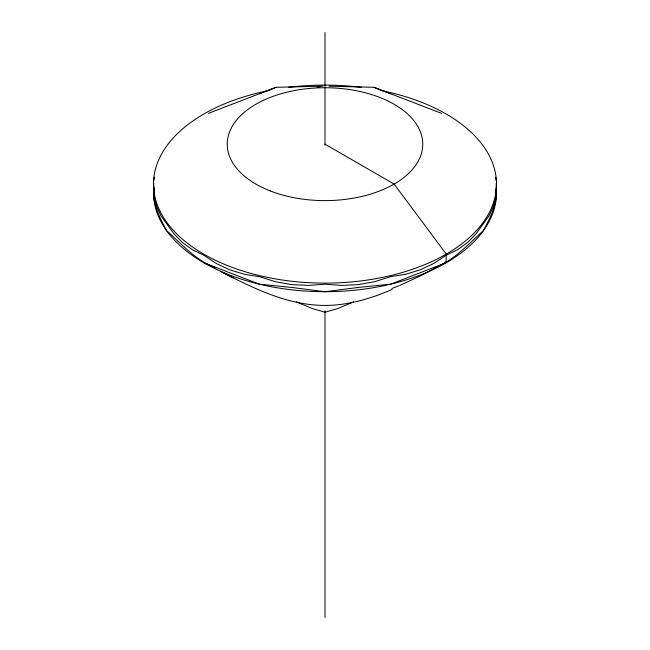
<?xml version="1.0" encoding="UTF-8"?>
<svg xmlns="http://www.w3.org/2000/svg" width="650" height="650" viewBox="0 0 650 650"><rect width="100%" height="100%" fill="white"/><g stroke="black" fill="none" stroke-linecap="round" stroke-linejoin="round"><path stroke-width="0.97" d="M153.814 187.891C152.222 203.149 159.591 217.523 166.562 230.579C181.846 244.27 196.138 260.796 215.881 267.841M153.676 183.178L154.31 196.593L156.78 206.789L160.859 215.637L173.737 233.578L182.398 242.499L192.416 249.714L203.718 255.198L216.19 263.437L229.694 269.807L244.132 274.219L259.366 276.656L275.202 281.653L291.549 284.594L308.189 285.431L325 284.213L341.811 285.431L358.451 284.594L374.798 281.653L390.634 276.656L405.868 274.219L420.298 269.807L433.81 263.437L446.282 255.198L457.584 249.714L467.602 242.499L476.263 233.578L489.141 215.637L493.22 206.789L495.69 196.593L496.324 183.178M153.993 180.18L154.31 177.182M434.119 267.841C453.863 260.796 468.154 244.27 483.438 230.579C490.246 217.783 497.494 203.783 496.259 188.849M444.819 262.884L421.769 275.291L399.758 285.431M392.072 289.453C368.517 299.658 343.005 306.971 317.086 305.151C283.327 303.062 252.224 287.568 222.625 272.464M353.681 301.827L337.781 308.539L325 312.227L312.219 308.539L296.319 301.827M398.897 285.781L391.95 288.478M208.422 113.352L276.12 87.303L323.001 86.19M259.366 93.706L276.12 87.303M446.282 262.706L390.634 284.164L358.451 287.422L325 291.72L291.549 287.422L259.366 284.164L203.718 262.706M317.086 87.173L320.06 86.791M328.989 86.239L373.872 87.303L390.634 93.706M373.872 87.303L441.577 113.352M220.651 271.399L233.155 277.973M325 144.17L394.127 184.08L446.282 254.126L446.071 260.796A6.451 3.721 60 0 1 445.518 262.153M495.69 177.182L496.007 180.18M325 32.5L325 145.234M325 310.781L325 617.5M380.136 90.334A171.519 99.028 0 0 1 463.32 242.653A171.519 99.028 0 0 1 186.68 242.653A171.519 99.028 0 0 1 269.864 90.334M288.543 87.344A171.519 99.028 0 0 1 361.457 87.344M496.397 188.963A171.511 99.019 0 0 1 323.391 291.704A171.511 99.019 0 0 1 153.766 187.094M270.205 190.913A97.76 56.436 0 0 0 422.508 148.2A97.76 56.436 0 0 0 282.287 93.405A97.76 56.436 0 0 0 270.205 190.913"/></g></svg>
